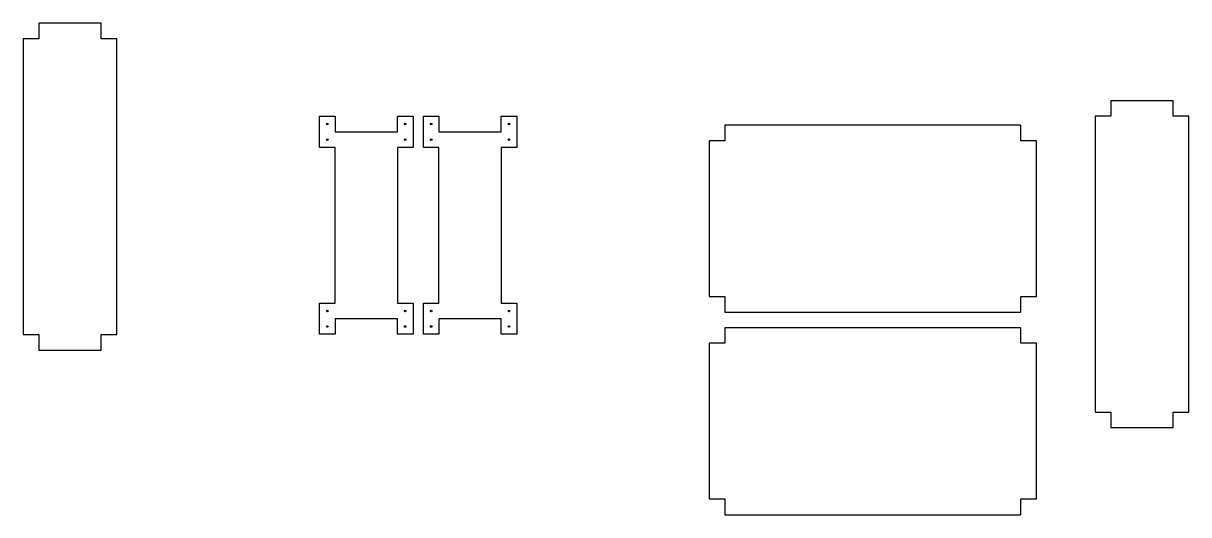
# Model space of a CAD drawing. Header units: millimetres. Extents: x 2245 to 2993, y 2283 to 2598.
import ezdxf

# ---------------------------------------------------------------- set-up
doc = ezdxf.new("R2010")
doc.units = ezdxf.units.MM

msp = doc.modelspace()

# ---------------------------------------------------------------- linework, layer by layer
for points in [[(2254.88, 2398.25), (2254.88, 2388.25), (2294.88, 2388.25), (2294.88, 2398.25), (2304.88, 2398.25), (2304.88, 2588.25), (2294.88, 2588.25), (2294.88, 2598.25), (2254.88, 2598.25), (2254.88, 2588.25), (2244.88, 2588.25), (2244.88, 2398.25)], [(2943.07, 2348.49), (2943.07, 2338.49), (2983.07, 2338.49), (2983.07, 2348.49), (2993.07, 2348.49), (2993.07, 2538.49), (2983.07, 2538.49), (2983.07, 2548.49), (2943.07, 2548.49), (2943.07, 2538.49), (2933.07, 2538.49), (2933.07, 2348.49)], [(2445.07, 2538.49), (2445.07, 2528.49), (2485.07, 2528.49), (2485.07, 2538.49), (2495.07, 2538.49), (2495.07, 2518.49), (2485.07, 2518.49), (2485.07, 2418.49), (2495.07, 2418.49), (2495.07, 2398.49), (2485.07, 2398.49), (2485.07, 2408.49), (2445.07, 2408.49), (2445.07, 2398.49), (2435.07, 2398.49), (2435.07, 2418.49), (2445.07, 2418.49), (2445.07, 2518.49), (2435.07, 2518.49), (2435.07, 2538.49)], [(2511.74, 2538.49), (2511.74, 2528.49), (2551.74, 2528.49), (2551.74, 2538.49), (2561.74, 2538.49), (2561.74, 2518.49), (2551.74, 2518.49), (2551.74, 2418.49), (2561.74, 2418.49), (2561.74, 2398.49), (2551.74, 2398.49), (2551.74, 2408.49), (2511.74, 2408.49), (2511.74, 2398.49), (2501.74, 2398.49), (2501.74, 2418.49), (2511.74, 2418.49), (2511.74, 2518.49), (2501.74, 2518.49), (2501.74, 2538.49)], [(2885.26, 2522.76), (2885.26, 2532.76), (2695.26, 2532.76), (2695.26, 2522.76), (2685.26, 2522.76), (2685.26, 2422.76), (2695.26, 2422.76), (2695.26, 2412.65), (2885.26, 2412.65), (2885.26, 2422.76), (2895.26, 2422.76), (2895.26, 2522.76)], [(2885.26, 2392.67), (2885.26, 2402.67), (2695.26, 2402.67), (2695.26, 2392.67), (2685.26, 2392.67), (2685.26, 2292.67), (2695.26, 2292.67), (2695.26, 2282.56), (2885.26, 2282.56), (2885.26, 2292.67), (2895.26, 2292.67), (2895.26, 2392.67)]]:
    msp.add_lwpolyline(points, close=True)
for centre in [(2440.07, 2533.49), (2490.07, 2533.49), (2506.74, 2533.49), (2556.74, 2533.49), (2440.07, 2523.49), (2490.07, 2523.49), (2506.74, 2523.49), (2556.74, 2523.49), (2440.07, 2413.49), (2490.07, 2413.49), (2506.74, 2413.49), (2556.74, 2413.49), (2440.07, 2403.49), (2490.07, 2403.49), (2506.74, 2403.49), (2556.74, 2403.49)]:
    msp.add_circle(centre, 0.5)

doc.saveas('drawing.dxf')
